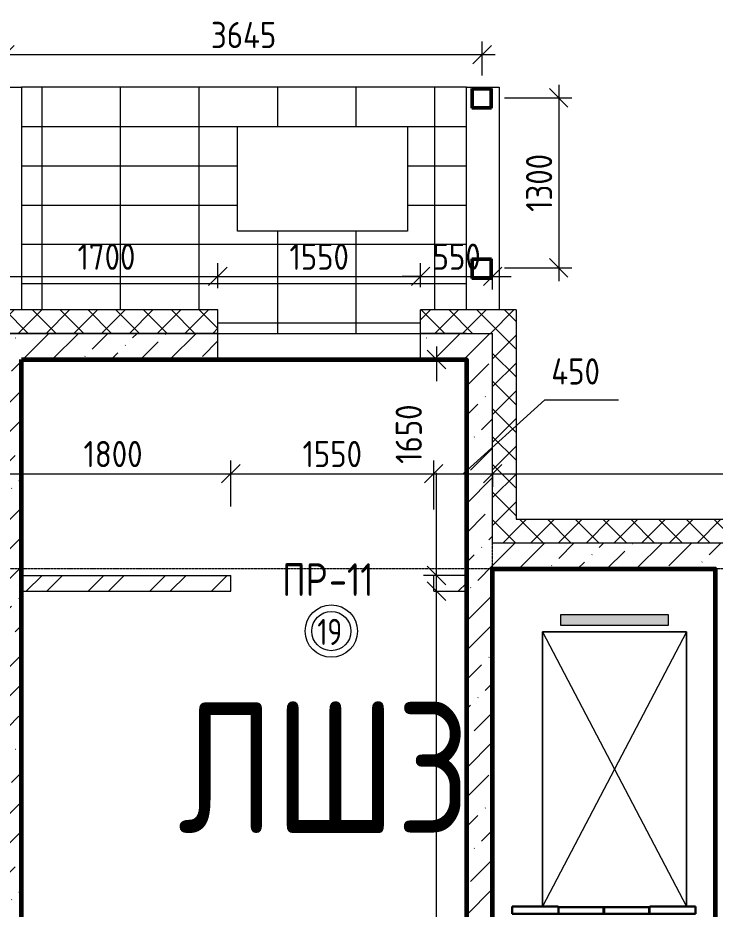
# Model space of a CAD drawing. Header units: millimetres. Extents: x -56773 to 221258, y -262288 to 26541.
# Drawn here: x 43456 to 48784, y -42060 to -35249 of the extents above; entities that cross this region are included whole.
import ezdxf

# ---------------------------------------------------------------- set-up
doc = ezdxf.new("R2010")
doc.units = ezdxf.units.MM
doc.linetypes.add('ADSK_Линия сетки', pattern=[25, 20, -2.5, 0, -2.5])
doc.linetypes.add('ADSK_Невидимые', pattern=[5, 3, -2])
for name, color, linetype, lineweight in [('3.1 Штукатурка внешн стен для инвесторов', 5, 'Continuous', 60), ('5.4) Шлифовка лиф шахт НЗ', 6, 'Continuous', 60), ('Марки', 7, 'Continuous', 20), ('Марки дверей', 7, 'Continuous', 20), ('Несущие колонны', 7, 'Continuous', 18), ('Обобщенные модели', 7, 'ADSK_Невидимые', 18), ('Оборудование', 7, 'Continuous', 18), ('Оси', 7, 'Continuous', 9), ('Перекрытие', 7, 'Continuous', 18), ('Перекрытие штриховка', 7, 'Continuous', 18), ('Размеры', 7, 'Continuous', 9), ('Стены внутренние', 7, 'Continuous', 18), ('Стены наружные', 7, 'Continuous', 18), ('Стены несущие', 7, 'Continuous', 30), ('Стены отделка', 7, 'Continuous', 30), ('Стены штриховка', 7, 'Continuous', 9), ('Узлы', 7, 'Continuous', 18)]:
    doc.layers.add(name, color=color, linetype=linetype, lineweight=lineweight)
doc.styles.add('GOST Common_2', font='', dxfattribs={"width": 0.9, "height": 250})
doc.styles.add('GOST Common_3', font='', dxfattribs={"width": 0.9, "height": 200})
doc.styles.add('GOST Common_5', font='', dxfattribs={"width": 0.85, "height": 250})
doc.styles.add('GOST Common_B', font='', dxfattribs={"width": 0.8, "height": 200})
doc.styles.get("Standard").update_dxf_attribs({"font": 'ГОСТ тип А.ttf'})
doc.styles.get('GOST Common_2').set_extended_font_data('GOST Common')
doc.styles.get('GOST Common_3').set_extended_font_data('GOST Common')
doc.styles.get('GOST Common_5').set_extended_font_data('GOST Common')
doc.styles.get('GOST Common_B').set_extended_font_data('GOST Common', bold=True)
doc.dimstyles.new('ADSK_Основной_2_0', dxfattribs={"dimscale": 304.8, "dimtxt": 201.142999, "dimasz": 0.463911, "dimexe": 0.328084, "dimexo": 0.328084, "dimgap": 0.164042, "dimtad": 1, "dimdec": 3, "dimrnd": 0.001, "dimdsep": 46, "dimtxsty": 'GOST Common_3', "dimblk1": 'OBLIQUE', "dimblk2": 'OBLIQUE', "dimsah": 1, "dimcen": 0.09, "dimdle": 0.328084, "dimazin": 2, "dimtfac": 1, "dimtdec": 4, "dimtix": 1, "dimtmove": 0, "dimatfit": 3, "dimfxl": 1, "dimtvp": 1, "dimtolj": 1, "dimtzin": 0, "dimlwd": 20, "dimlwe": 20, "dimarcsym": 2})
doc.dimstyles.new('ADSK_Основной_2_0_1', dxfattribs={"dimscale": 304.8, "dimtxt": 201.142999, "dimasz": 0.463911, "dimexe": 0.328084, "dimexo": 0.328084, "dimgap": 0.164042, "dimtad": 1, "dimdec": 3, "dimrnd": 0.001, "dimdsep": 46, "dimtxsty": 'GOST Common_3', "dimblk1": 'OBLIQUE', "dimblk2": 'OBLIQUE', "dimsah": 1, "dimcen": 0.09, "dimdle": 0.328084, "dimazin": 2, "dimtfac": 1, "dimtdec": 4, "dimtix": 1, "dimtmove": 1, "dimatfit": 3, "dimfxl": 1, "dimtvp": 1, "dimtolj": 1, "dimtzin": 0, "dimlwd": 20, "dimlwe": 20, "dimarcsym": 2})
doc.dimstyles.new('ADSK_Основной_2_0_2', dxfattribs={"dimscale": 304.8, "dimtxt": 201.142999, "dimasz": 0.463911, "dimexe": 0.328084, "dimexo": 0.328084, "dimgap": 0.164042, "dimtad": 1, "dimdec": 3, "dimrnd": 0.001, "dimdsep": 46, "dimtxsty": 'GOST Common_3', "dimblk1": 'OBLIQUE', "dimblk2": 'OBLIQUE', "dimsah": 1, "dimcen": 0.09, "dimdle": 0.328084, "dimazin": 2, "dimtfac": 1, "dimtdec": 4, "dimtix": 1, "dimtmove": 0, "dimatfit": 3, "dimfxl": 1, "dimtvp": 1, "dimtolj": 1, "dimtzin": 0, "dimlwd": 20, "dimlwe": 20, "dimarcsym": 2})
doc.dimstyles.new('ADSK_Основной_2_0_3', dxfattribs={"dimscale": 304.8, "dimtxt": 201.142999, "dimasz": 0.463911, "dimexe": 0.328084, "dimexo": 0.328084, "dimgap": 0.164042, "dimtad": 1, "dimdec": 3, "dimrnd": 0.001, "dimdsep": 46, "dimtxsty": 'GOST Common_2', "dimblk1": 'OBLIQUE', "dimblk2": 'OBLIQUE', "dimsah": 1, "dimcen": 0.09, "dimdle": 0.328084, "dimazin": 2, "dimtfac": 1, "dimtdec": 4, "dimtix": 1, "dimtmove": 0, "dimatfit": 3, "dimfxl": 1, "dimtvp": 1, "dimtolj": 1, "dimtzin": 0, "dimlwd": 20, "dimlwe": 20, "dimarcsym": 2})
pattern_1 = [(45, (1283.93, -48864.63), (84.18955, 308.69595), [396.875, -79.375, 3.353, -76.022])]
pattern_2 = [(45, (1283.93, -48864.63), (-106.066, 106.066), []), (135, (1283.93, -48864.63), (-106.066, -106.066), [])]

# ---------------------------------------------------------------- blocks, each defined once
blk = doc.blocks.new('AS-Shakhta_lifta-GOST_5746-2003 - Лифт_3_2700х1700 проем 1001-793162-Кладочный план 1-го этажа')
at = {"layer": 'Узлы'}
blk.add_hatch(color=256, dxfattribs=at).paths.add_polyline_path([(412.5, -920), (-412.5, -920), (-412.5, -1000), (412.5, -1000)])
at = {"layer": 'Обобщенные модели', "linetype": 'Continuous', "lineweight": 30}
for p, q in [((780, 1285), (-620, 1285)), ((-620, 1230), (-620, 1285)), ((-270, 1230), (-620, 1230)), ((-267, 1235), (-267, 1285)), ((-267, 1285), (77, 1285)), ((77, 1235), (-267, 1235)), ((77, 1285), (77, 1235)), ((83, 1235), (83, 1285)), ((83, 1285), (427, 1285)), ((427, 1235), (83, 1235)), ((427, 1285), (427, 1235)), ((430, 1230), (780, 1230)), ((780, 1230), (780, 1285))]:
    blk.add_line(p, q, dxfattribs=at)
at = {"layer": 'Обобщенные модели'}
for p, q in [((-270, 1235), (-270, 1285)), ((430, 1235), (430, 1285))]:
    blk.add_line(p, q, dxfattribs=at)
at = {"layer": 'Оборудование'}
for p, q in [((-770, -1350), (-770, 1350)), ((-770, 1350), (930, 1350)), ((930, 1350), (930, -1350)), ((-550, -870), (-550, 1230)), ((550, -870), (-550, 1230)), ((-550, -870), (550, 1230)), ((550, 1230), (-550, 1230)), ((-550, 1230), (-550, -870)), ((550, 1230), (550, -870)), ((550, -870), (550, 1230)), ((550, -870), (-550, -870)), ((-550, -870), (550, -870)), ((930, -1350), (-770, -1350))]:
    blk.add_line(p, q, dxfattribs=at)
at = {"layer": 'Узлы'}
for p, q in [((412.5, -920), (-412.5, -920)), ((-412.5, -920), (-412.5, -1000)), ((412.5, -1000), (412.5, -920)), ((-412.5, -1000), (412.5, -1000))]:
    blk.add_line(p, q, dxfattribs=at)
blk = doc.blocks.new('Труба квадратного сечения _ТУ 36-2287-80_-Колонна - труба160x5-3042269-Кладочный план 1-го этажа')
at = {"layer": 'Несущие колонны', "lineweight": 40}
for p, q in [((80, 80), (-70, 80)), ((-70, 80), (-70, -70)), ((-65, -65), (-65, 75)), ((-65, 75), (75, 75)), ((75, 75), (75, -65)), ((80, -70), (80, 80)), ((75, -65), (-65, -65)), ((-70, -70), (80, -70))]:
    blk.add_line(p, q, dxfattribs=at)
blk = doc.blocks.new('Труба квадратного сечения _ТУ 36-2287-80_-Колонна - труба160x5-3319024-Кладочный план 1-го этажа')
at = {"layer": 'Несущие колонны', "lineweight": 40}
for p, q in [((80, 80), (-70, 80)), ((-70, 80), (-70, -70)), ((-65, -65), (-65, 75)), ((-65, 75), (75, 75)), ((75, 75), (75, -65)), ((80, -70), (80, 80)), ((75, -65), (-65, -65)), ((-70, -70), (80, -70))]:
    blk.add_line(p, q, dxfattribs=at)
blk = doc.blocks.new('_Oblique')
at = {"color": 0, "linetype": 'ByBlock', "lineweight": -2}
blk.add_line((-0.5, -0.5), (0.5, 0.5), dxfattribs=at)
blk = doc.blocks.new('*D4244')
at = {"layer": 'Defpoints', "color": 0, "lineweight": 25, "transparency": 16777216}
for p in [(44983.9, -37224.1), (43283.9, -37418.5), (44983.9, -37414.6)]:
    blk.add_point(p, dxfattribs=at)
at = {"layer": 'Размеры', "color": 0, "lineweight": 20, "transparency": 16777216}
for p, q in [((43283.9, -37318.5), (43283.9, -37124.1)), ((44983.9, -37314.6), (44983.9, -37124.1)), ((43183.9, -37224.1), (45083.9, -37224.1))]:
    blk.add_line(p, q, dxfattribs=at)
at = {"layer": 'Размеры', "color": 0, "lineweight": 20, "transparency": 16777216, "xscale": 141.4, "yscale": 141.4, "zscale": 141.4, "rotation": 180}
blk.add_blockref('_Oblique', (43283.9, -37224.1), dxfattribs=at)
at = {"layer": 'Размеры', "color": 0, "lineweight": 20, "transparency": 16777216, "xscale": 141.4, "yscale": 141.4, "zscale": 141.4}
blk.add_blockref('_Oblique', (44983.9, -37224.1), dxfattribs=at)
at = {"layer": 'Размеры', "color": 0, "lineweight": 9, "transparency": 16777216, "insert": (44133.9, -37074.1), "char_height": 200, "width": 560.473, "attachment_point": 5, "style": 'GOST Common_3'}
blk.add_mtext('\\A1;1700', dxfattribs=at)
blk = doc.blocks.new('*D4245')
at = {"layer": 'Defpoints', "color": 0, "lineweight": 25, "transparency": 16777216}
for p in [(46533.9, -37224.1), (44983.9, -37414.6), (46533.9, -37406.2)]:
    blk.add_point(p, dxfattribs=at)
at = {"layer": 'Размеры', "color": 0, "lineweight": 20, "transparency": 16777216}
for p, q in [((44983.9, -37314.6), (44983.9, -37124.1)), ((46533.9, -37306.2), (46533.9, -37124.1)), ((44883.9, -37224.1), (46633.9, -37224.1))]:
    blk.add_line(p, q, dxfattribs=at)
at = {"layer": 'Размеры', "color": 0, "lineweight": 20, "transparency": 16777216, "xscale": 141.4, "yscale": 141.4, "zscale": 141.4, "rotation": 180}
blk.add_blockref('_Oblique', (44983.9, -37224.1), dxfattribs=at)
at = {"layer": 'Размеры', "color": 0, "lineweight": 20, "transparency": 16777216, "xscale": 141.4, "yscale": 141.4, "zscale": 141.4}
blk.add_blockref('_Oblique', (46533.9, -37224.1), dxfattribs=at)
at = {"layer": 'Размеры', "color": 0, "lineweight": 9, "transparency": 16777216, "insert": (45758.9, -37074.1), "char_height": 200, "width": 560.473, "attachment_point": 5, "style": 'GOST Common_3'}
blk.add_mtext('\\A1;1550', dxfattribs=at)
blk = doc.blocks.new('*D4246')
at = {"layer": 'Defpoints', "color": 0, "lineweight": 25, "transparency": 16777216}
for p in [(47083.9, -37224.1), (46533.9, -37406.2), (47083.9, -37425.8)]:
    blk.add_point(p, dxfattribs=at)
at = {"layer": 'Размеры', "color": 0, "lineweight": 20, "transparency": 16777216}
for p, q in [((46533.9, -37306.2), (46533.9, -37124.1)), ((47083.9, -37325.8), (47083.9, -37124.1)), ((46533.9, -37224.1), (46392.5, -37224.1)), ((46533.9, -37224.1), (47083.9, -37224.1)), ((47083.9, -37224.1), (47225.3, -37224.1))]:
    blk.add_line(p, q, dxfattribs=at)
at = {"layer": 'Размеры', "color": 0, "lineweight": 20, "transparency": 16777216, "xscale": 141.4, "yscale": 141.4, "zscale": 141.4}
blk.add_blockref('_Oblique', (46533.9, -37224.1), dxfattribs=at)
at = {"layer": 'Размеры', "color": 0, "lineweight": 20, "transparency": 16777216, "xscale": 141.4, "yscale": 141.4, "zscale": 141.4, "rotation": 180}
blk.add_blockref('_Oblique', (47083.9, -37224.1), dxfattribs=at)
at = {"layer": 'Размеры', "color": 0, "lineweight": 9, "transparency": 16777216, "insert": (46808.9, -37074.1), "char_height": 200, "width": 454.106, "attachment_point": 5, "style": 'GOST Common_3'}
blk.add_mtext('\\A1;550', dxfattribs=at)
blk = doc.blocks.new('*D4247')
at = {"layer": 'Defpoints', "color": 0, "lineweight": 25, "transparency": 16777216}
for p in [(47083.9, -38632.1), (53173.9, -38632.1), (53173.9, -38732.1)]:
    blk.add_point(p, dxfattribs=at)
at = {"layer": 'Размеры', "color": 0, "lineweight": 20, "transparency": 16777216}
for p, q in [((46983.9, -38732.1), (53273.9, -38732.1)), ((47083.9, -38732.1), (47083.9, -38832.1)), ((53173.9, -38732.1), (53173.9, -38832.1))]:
    blk.add_line(p, q, dxfattribs=at)
at = {"layer": 'Размеры', "color": 0, "lineweight": 20, "transparency": 16777216, "xscale": 141.4, "yscale": 141.4, "zscale": 141.4, "rotation": 180}
blk.add_blockref('_Oblique', (47083.9, -38732.1), dxfattribs=at)
at = {"layer": 'Размеры', "color": 0, "lineweight": 20, "transparency": 16777216, "xscale": 141.4, "yscale": 141.4, "zscale": 141.4}
blk.add_blockref('_Oblique', (53173.9, -38732.1), dxfattribs=at)
at = {"layer": 'Размеры', "color": 0, "lineweight": 9, "transparency": 16777216, "insert": (50128.9, -38582.1), "char_height": 200, "width": 605.475, "attachment_point": 5, "style": 'GOST Common_3'}
blk.add_mtext('\\A1;6090', dxfattribs=at)
blk = doc.blocks.new('*D4148')
at = {"layer": 'Defpoints', "color": 0, "lineweight": 25, "transparency": 16777216}
for p in [(43283.9, -38632.1), (45083.9, -38732.1), (45083.9, -39083.8)]:
    blk.add_point(p, dxfattribs=at)
at = {"layer": 'Размеры', "color": 0, "lineweight": 20, "transparency": 16777216}
for p, q in [((45083.9, -38983.8), (45083.9, -38632.1)), ((43183.9, -38732.1), (45183.9, -38732.1)), ((43283.9, -38732.1), (43283.9, -38832.1))]:
    blk.add_line(p, q, dxfattribs=at)
at = {"layer": 'Размеры', "color": 0, "lineweight": 20, "transparency": 16777216, "xscale": 141.4, "yscale": 141.4, "zscale": 141.4, "rotation": 180}
blk.add_blockref('_Oblique', (43283.9, -38732.1), dxfattribs=at)
at = {"layer": 'Размеры', "color": 0, "lineweight": 20, "transparency": 16777216, "xscale": 141.4, "yscale": 141.4, "zscale": 141.4}
blk.add_blockref('_Oblique', (45083.9, -38732.1), dxfattribs=at)
at = {"layer": 'Размеры', "color": 0, "lineweight": 9, "transparency": 16777216, "insert": (44183.9, -38582.1), "char_height": 200, "width": 560.473, "attachment_point": 5, "style": 'GOST Common_3'}
blk.add_mtext('\\A1;1800', dxfattribs=at)
blk = doc.blocks.new('*D4149')
at = {"layer": 'Defpoints', "color": 0, "lineweight": 25, "transparency": 16777216}
for p in [(46633.9, -38732.1), (45083.9, -39083.8), (46633.9, -39106.6)]:
    blk.add_point(p, dxfattribs=at)
at = {"layer": 'Размеры', "color": 0, "lineweight": 20, "transparency": 16777216}
for p, q in [((45083.9, -38983.8), (45083.9, -38632.1)), ((46633.9, -39006.6), (46633.9, -38632.1)), ((44983.9, -38732.1), (46733.9, -38732.1))]:
    blk.add_line(p, q, dxfattribs=at)
at = {"layer": 'Размеры', "color": 0, "lineweight": 20, "transparency": 16777216, "xscale": 141.4, "yscale": 141.4, "zscale": 141.4, "rotation": 180}
blk.add_blockref('_Oblique', (45083.9, -38732.1), dxfattribs=at)
at = {"layer": 'Размеры', "color": 0, "lineweight": 20, "transparency": 16777216, "xscale": 141.4, "yscale": 141.4, "zscale": 141.4}
blk.add_blockref('_Oblique', (46633.9, -38732.1), dxfattribs=at)
at = {"layer": 'Размеры', "color": 0, "lineweight": 9, "transparency": 16777216, "insert": (45858.9, -38582.1), "char_height": 200, "width": 560.473, "attachment_point": 5, "style": 'GOST Common_3'}
blk.add_mtext('\\A1;1550', dxfattribs=at)
blk = doc.blocks.new('*D4150')
at = {"layer": 'Defpoints', "color": 0, "lineweight": 25, "transparency": 16777216}
for p in [(47083.9, -38632.1), (47083.9, -38732.1), (46633.9, -39106.6)]:
    blk.add_point(p, dxfattribs=at)
at = {"layer": 'Размеры', "color": 0, "lineweight": 20, "transparency": 16777216}
for p, q in [((46858.9, -38732.1), (47481.8, -38167.5)), ((47481.8, -38167.5), (48044.7, -38167.5)), ((46633.9, -39006.6), (46633.9, -38632.1)), ((46533.9, -38732.1), (47183.9, -38732.1)), ((47083.9, -38732.1), (47083.9, -38832.1))]:
    blk.add_line(p, q, dxfattribs=at)
at = {"layer": 'Размеры', "color": 0, "lineweight": 20, "transparency": 16777216, "xscale": 141.4, "yscale": 141.4, "zscale": 141.4, "rotation": 180}
blk.add_blockref('_Oblique', (46633.9, -38732.1), dxfattribs=at)
at = {"layer": 'Размеры', "color": 0, "lineweight": 20, "transparency": 16777216, "xscale": 141.4, "yscale": 141.4, "zscale": 141.4}
blk.add_blockref('_Oblique', (47083.9, -38732.1), dxfattribs=at)
at = {"layer": 'Размеры', "color": 0, "lineweight": 9, "transparency": 16777216, "insert": (47531.8, -37850.8), "char_height": 200, "width": 474.561, "attachment_point": 1, "line_spacing_factor": 1.022761, "style": 'GOST Common_3'}
blk.add_mtext('\\A1;450', dxfattribs=at)
blk = doc.blocks.new('М_двери1 - Марка экземпляра 2-3719212-Кладочный план 1-го этажа')
at = {"layer": 'Марки дверей'}
for radius in [2, 1.5]:
    blk.add_circle((0, 0), radius, dxfattribs=at)
blk = doc.blocks.new('*D3869')
at = {"layer": 'Defpoints', "color": 0, "lineweight": 25, "transparency": 16777216}
for p in [(47003.9, -35529.9), (43358.9, -35789.7), (47003.9, -35789.7)]:
    blk.add_point(p, dxfattribs=at)
at = {"layer": 'Размеры', "color": 0, "lineweight": 20, "transparency": 16777216}
for p, q in [((43358.9, -35689.7), (43358.9, -35429.9)), ((47003.9, -35689.7), (47003.9, -35429.9)), ((43258.9, -35529.9), (47103.9, -35529.9))]:
    blk.add_line(p, q, dxfattribs=at)
at = {"layer": 'Размеры', "color": 0, "lineweight": 20, "transparency": 16777216, "xscale": 141.4, "yscale": 141.4, "zscale": 141.4, "rotation": 180}
blk.add_blockref('_Oblique', (43358.9, -35529.9), dxfattribs=at)
at = {"layer": 'Размеры', "color": 0, "lineweight": 20, "transparency": 16777216, "xscale": 141.4, "yscale": 141.4, "zscale": 141.4}
blk.add_blockref('_Oblique', (47003.9, -35529.9), dxfattribs=at)
at = {"layer": 'Размеры', "color": 0, "lineweight": 9, "transparency": 16777216, "insert": (45181.4, -35379.9), "char_height": 200, "width": 625.93, "attachment_point": 5, "style": 'GOST Common_3'}
blk.add_mtext('\\A1;3645', dxfattribs=at)
blk = doc.blocks.new('*D3870')
at = {"layer": 'Defpoints', "color": 0, "lineweight": 25, "transparency": 16777216}
for p in [(47073.9, -35859.7), (47073.9, -37159.7), (47588.8, -37159.7)]:
    blk.add_point(p, dxfattribs=at)
at = {"layer": 'Размеры', "color": 0, "lineweight": 20, "transparency": 16777216}
for p, q in [((47588.8, -35759.7), (47588.8, -37259.7)), ((47173.9, -35859.7), (47688.8, -35859.7)), ((47173.9, -37159.7), (47688.8, -37159.7))]:
    blk.add_line(p, q, dxfattribs=at)
at = {"layer": 'Размеры', "color": 0, "lineweight": 20, "transparency": 16777216, "xscale": 141.4, "yscale": 141.4, "zscale": 141.4}
for p, rotation in [((47588.8, -35859.7), 90), ((47588.8, -37159.7), 270)]:
    blk.add_blockref('_Oblique', p, dxfattribs=dict(at, rotation=rotation))
at = {"layer": 'Размеры', "color": 0, "lineweight": 9, "transparency": 16777216, "insert": (47438.8, -36509.7), "char_height": 200, "width": 560.473, "attachment_point": 5, "rotation": 90, "style": 'GOST Common_3'}
blk.add_mtext('\\A1;1300', dxfattribs=at)
blk = doc.blocks.new('*D3645')
at = {"layer": 'Defpoints', "color": 0, "lineweight": 25, "transparency": 16777216}
for p in [(46554.6, -39629.7), (46654.6, -39629.7), (46554.6, -46059.7)]:
    blk.add_point(p, dxfattribs=at)
at = {"layer": 'Размеры', "color": 0, "lineweight": 20, "transparency": 16777216}
for p, q in [((46654.6, -46159.7), (46654.6, -39529.7)), ((46654.6, -39629.7), (46754.6, -39629.7)), ((46654.6, -46059.7), (46754.6, -46059.7))]:
    blk.add_line(p, q, dxfattribs=at)
at = {"layer": 'Размеры', "color": 0, "lineweight": 20, "transparency": 16777216, "xscale": 141.4, "yscale": 141.4, "zscale": 141.4}
for p, rotation in [((46654.6, -39629.7), 90), ((46654.6, -46059.7), 270)]:
    blk.add_blockref('_Oblique', p, dxfattribs=dict(at, rotation=rotation))
at = {"layer": 'Размеры', "color": 0, "lineweight": 9, "transparency": 16777216, "insert": (46479.6, -42844.7), "char_height": 250, "width": 625.93, "attachment_point": 5, "rotation": 90, "style": 'GOST Common_2'}
blk.add_mtext('\\A1;6430', dxfattribs=at)
blk = doc.blocks.new('*D3646')
at = {"layer": 'Defpoints', "color": 0, "lineweight": 25, "transparency": 16777216}
for p in [(46754.6, -37859.7), (46654.6, -39509.7), (46754.6, -39509.7)]:
    blk.add_point(p, dxfattribs=at)
at = {"layer": 'Размеры', "color": 0, "lineweight": 20, "transparency": 16777216}
for p, q in [((46654.6, -37759.7), (46654.6, -38025.9)), ((46654.6, -37859.7), (46554.6, -37859.7)), ((46654.6, -39609.7), (46654.6, -38725.9)), ((46654.6, -39509.7), (46554.6, -39509.7))]:
    blk.add_line(p, q, dxfattribs=at)
at = {"layer": 'Размеры', "color": 0, "lineweight": 20, "transparency": 16777216, "xscale": 141.4, "yscale": 141.4, "zscale": 141.4}
for p, rotation in [((46654.6, -37859.7), 90), ((46654.6, -39509.7), 270)]:
    blk.add_blockref('_Oblique', p, dxfattribs=dict(at, rotation=rotation))
at = {"layer": 'Размеры', "color": 0, "lineweight": 9, "transparency": 16777216, "insert": (46343.2, -38656.1), "char_height": 200, "width": 560.473, "attachment_point": 1, "rotation": 90, "line_spacing_factor": 1.022761, "style": 'GOST Common_3'}
blk.add_mtext('\\A1;1650', dxfattribs=at)

msp = doc.modelspace()

# ---------------------------------------------------------------- hatches: boundary and pattern name
at = {"layer": 'Перекрытие штриховка', "lineweight": 9, "true_color": 0xffffff}
h = msp.add_hatch(dxfattribs=at)
h.set_pattern_fill('FP_9', style=0, pattern_type=2)
h.set_pattern_definition([(180, (100041.53, -54979.66), (-4e-14, -300), []), (270, (100041.5, -54979.66), (600, 4e-14), [])])
h.paths.add_polyline_path([(46533.9343, -37659.6624), (46533.9343, -37479.6624), (46883.9343, -37479.6624), (46883.9343, -35779.6624), (43483.9343, -35779.6624), (43483.9343, -37479.6624), (44983.9343, -37479.6624), (44983.9343, -37659.6624)])
h.paths.add_polyline_path([(46433.9343, -36879.6624), (45133.9343, -36879.6624), (45133.9343, -36079.6624), (46433.9343, -36079.6624)])
at = {"layer": 'Стены внутренние', "lineweight": 9}
h = msp.add_hatch(dxfattribs=at)
h.set_pattern_fill('FP_5', color=256, style=0, pattern_type=2)
h.set_pattern_definition([(45, (1283.93, -48864.63), (-235.7317, 235.7317), []), (45, (1441.1, -48864.63), (-235.7317, 235.7317), [])])
h.paths.add_polyline_path([(46883.9343, -39629.6624), (46883.9343, -39509.6624), (46633.9343, -39509.6624), (46633.9343, -39629.6624)])
h.paths.add_polyline_path([(43659.9903, -39629.6624), (45083.9343, -39629.6624), (45083.9343, -39509.6624), (43483.9343, -39509.6624), (43483.9343, -39629.6624)])
at = {"layer": 'Стены наружные', "lineweight": 9}
h = msp.add_hatch(dxfattribs=at)
h.set_pattern_fill('FP_4', color=256, style=0, pattern_type=2)
h.set_pattern_definition(pattern_2)
h.paths.add_polyline_path([(46533.9343, -37659.6624), (47263.9343, -37659.6624), (47263.9343, -37479.6624), (46533.9343, -37479.6624)])
h.paths.add_polyline_path([(44983.9343, -37659.6624), (44983.9343, -37479.6624), (43283.9343, -37479.6624), (43283.9343, -37659.6624), (43659.9903, -37659.6624)])
h = msp.add_hatch(dxfattribs=at)
h.set_pattern_fill('FP_1', color=256, style=0, pattern_type=2)
h.set_pattern_definition(pattern_1)
h.paths.add_polyline_path([(43283.9343, -46259.6624), (43483.9343, -46259.6624), (43483.9343, -37659.6624), (43283.9343, -37659.6624), (43283.9343, -46234.6624)])
h = msp.add_hatch(dxfattribs=at)
h.set_pattern_fill('FP_1', color=256, style=0, pattern_type=2)
h.set_pattern_definition(pattern_1)
h.paths.add_polyline_path([(44983.9343, -37859.6624), (44983.9343, -37659.6624), (43483.9343, -37659.6624), (43483.9343, -37859.6624), (43659.9903, -37859.6624)])
h.paths.add_polyline_path([(46883.9343, -37859.6624), (46883.9343, -37659.6624), (46533.9343, -37659.6624), (46533.9343, -37859.6624)])
h = msp.add_hatch(dxfattribs=at)
h.set_pattern_fill('FP_1', color=256, style=0, pattern_type=2)
h.set_pattern_definition(pattern_1)
h.paths.add_polyline_path([(47083.9343, -46259.6624), (47083.9343, -45959.6624), (46883.9343, -45959.6624), (46883.9343, -46259.6624)])
h.paths.add_polyline_path([(46883.9343, -44409.6624), (47083.9343, -44409.6624), (47083.9343, -37659.6624), (46883.9343, -37659.6624), (46883.9343, -43549.7783)])
h = msp.add_hatch(dxfattribs=at)
h.set_pattern_fill('FP_4', color=256, style=0, pattern_type=2)
h.set_pattern_definition(pattern_2)
h.paths.add_polyline_path([(47263.9343, -39259.6624), (47263.9343, -37659.6624), (47083.9343, -37659.6624), (47083.9343, -39259.6624)])
h = msp.add_hatch(dxfattribs=at)
h.set_pattern_fill('FP_4', color=256, style=0, pattern_type=2)
h.set_pattern_definition(pattern_2)
h.paths.add_polyline_path([(47263.9343, -39259.6624), (50883.9343, -39259.6624), (50883.9343, -39079.6624), (47263.9343, -39079.6624)])
h = msp.add_hatch(dxfattribs=at)
h.set_pattern_fill('FP_1', color=256, style=0, pattern_type=2)
h.set_pattern_definition(pattern_1)
h.paths.add_polyline_path([(50883.9343, -39459.6624), (50883.9343, -39259.6624), (47083.9343, -39259.6624), (47083.9343, -39459.6624), (50683.9343, -39459.6624)])

# ---------------------------------------------------------------- linework, layer by layer
at = {"layer": '3.1 Штукатурка внешн стен для инвесторов'}
msp.add_lwpolyline([(43483.9343, -37860.0624), (46883.9343, -37860.0624), (46883.9343, -46059.6624), (43483.9343, -46059.6624)], close=True, dxfattribs=at)
at = {"layer": '5.4) Шлифовка лиф шахт НЗ'}
msp.add_lwpolyline([(48783.9343, -42159.6624), (47083.9343, -42159.6624), (47083.9343, -39459.6624), (48783.9343, -39459.6624)], close=True, dxfattribs=at)
at = {"layer": 'Оси', "linetype": 'ADSK_Линия сетки', "lineweight": 5}
for p, q in [((47083.9343, -59838.5137), (47083.9343, -38837.1863)), ((63681.4538, -39459.6624), (-23956.1623, -39459.6624))]:
    msp.add_line(p, q, dxfattribs=at)
at = {"layer": 'Перекрытие'}
for p, q in [((46883.9343, -35779.6624), (43483.9343, -35779.6624)), ((45133.9343, -36079.6624), (46433.9343, -36079.6624)), ((45133.9343, -36879.6624), (45133.9343, -36079.6624)), ((46433.9343, -36079.6624), (46433.9343, -36879.6624)), ((46433.9343, -36879.6624), (45133.9343, -36879.6624)), ((44983.9343, -37659.6624), (46533.9343, -37659.6624)), ((46883.9343, -37860.0624), (43483.9343, -37860.0624))]:
    msp.add_line(p, q, dxfattribs=at)
at = {"layer": 'Стены наружные', "lineweight": 9}
for p, q in [((43233.9343, -35779.6624), (43483.9343, -35779.6624)), ((43483.9343, -35779.6624), (43483.9343, -37479.6624)), ((46883.9343, -37479.6624), (46883.9343, -35779.6624)), ((46883.9343, -35779.6624), (47133.9343, -35779.6624)), ((47133.9343, -35779.6624), (47133.9343, -37479.6624))]:
    msp.add_line(p, q, dxfattribs=at)
at = {"layer": 'Стены несущие', "lineweight": 9}
for p, q in [((43483.9343, -37659.6624), (43283.9343, -37659.6624)), ((44983.9343, -37859.6624), (44983.9343, -37659.6624)), ((46533.9343, -37859.6624), (46533.9343, -37659.6624)), ((46883.9343, -37659.6624), (47083.9343, -37659.6624)), ((43483.9343, -37859.6624), (43483.9343, -39509.6624)), ((43483.9343, -37859.6624), (44983.9343, -37859.6624)), ((46533.9343, -37859.6624), (46883.9343, -37859.6624)), ((46883.9343, -37859.6624), (46883.9343, -39509.6624)), ((47083.9343, -39259.6624), (50883.9343, -39259.6624)), ((47083.9343, -42159.6624), (47083.9343, -39459.6624)), ((48783.9343, -39459.6624), (47083.9343, -39459.6624)), ((48783.9343, -42159.6624), (48783.9343, -39459.6624)), ((43483.9343, -39509.6624), (45083.9343, -39509.6624)), ((45083.9343, -39629.6624), (45083.9343, -39509.6624)), ((46883.9343, -39509.6624), (46633.9343, -39509.6624)), ((46633.9343, -39629.6624), (46633.9343, -39509.6624)), ((43483.9343, -39629.6624), (43483.9343, -46059.6624)), ((43483.9343, -39629.6624), (45083.9343, -39629.6624)), ((46633.9343, -39629.6624), (46883.9343, -39629.6624)), ((46883.9343, -39629.6624), (46883.9343, -44409.6624))]:
    msp.add_line(p, q, dxfattribs=at)
at = {"layer": 'Стены отделка', "lineweight": 18}
for p, q in [((44983.9343, -37479.6624), (43103.9343, -37479.6624)), ((44983.9343, -37659.6624), (44983.9343, -37479.6624)), ((47263.9343, -37479.6624), (46533.9343, -37479.6624)), ((46533.9343, -37659.6624), (46533.9343, -37479.6624)), ((47263.9343, -37479.6624), (47263.9343, -39079.6624)), ((43283.9343, -37659.6624), (43483.9343, -37659.6624)), ((46883.9343, -37659.6624), (47083.9343, -37659.6624)), ((47083.9343, -39259.6624), (47083.9343, -37659.6624)), ((47263.9343, -39079.6624), (50883.9343, -39079.6624))]:
    msp.add_line(p, q, dxfattribs=at)
at = {"layer": 'Стены штриховка', "lineweight": 9}
for p, q in [((43483.9343, -37659.6624), (44983.9343, -37659.6624)), ((44983.9343, -37659.6624), (43483.9343, -37659.6624)), ((46533.9343, -37659.6624), (46883.9343, -37659.6624)), ((46883.9343, -37659.6624), (46533.9343, -37659.6624)), ((43483.9343, -39629.6624), (43483.9343, -39509.6624)), ((46883.9343, -39629.6624), (46883.9343, -39509.6624))]:
    msp.add_line(p, q, dxfattribs=at)

# ---------------------------------------------------------------- block references
at = {"layer": 'Марки дверей', "xscale": 99.99999999999993, "yscale": 99.99999999999993, "zscale": 99.99999999999993}
msp.add_blockref('М_двери1 - Марка экземпляра 2-3719212-Кладочный план 1-го этажа', (45851.4535, -39934.6624), dxfattribs=at)
at = {"layer": 'Несущие колонны', "rotation": 180}
for name, p in [('Труба квадратного сечения _ТУ 36-2287-80_-Колонна - труба160x5-3042269-Кладочный план 1-го этажа', (47003.9343, -35859.6624)), ('Труба квадратного сечения _ТУ 36-2287-80_-Колонна - труба160x5-3319024-Кладочный план 1-го этажа', (47003.9343, -37159.6624))]:
    msp.add_blockref(name, p, dxfattribs=at)
at = {"layer": 'Оборудование', "rotation": 180}
msp.add_blockref('AS-Shakhta_lifta-GOST_5746-2003 - Лифт_3_2700х1700 проем 1001-793162-Кладочный план 1-го этажа', (48013.9343, -40809.6624), dxfattribs=at)

# ---------------------------------------------------------------- texts
at = {"lineweight": 30, "insert": (44681.9427, -40477.5144), "char_height": 1000, "attachment_point": 1}
msp.add_mtext_dynamic_manual_height_columns('ЛШ3', width=7.595256, gutter_width=1, heights=[0], dxfattribs=at)
at = {"layer": 'Марки', "lineweight": 9, "char_height": 250, "attachment_point": 1, "style": 'GOST Common_5'}
for s, insert, width in [('ПР', (45476.1535, -39416.6813), 432.91125), ('-11', (45833.341, -39416.6813), 468.987187)]:
    msp.add_mtext(s, dxfattribs=dict(at, insert=insert, width=width))
at = {"layer": 'Марки дверей', "lineweight": 5, "insert": (45744.9961, -39841.0035), "char_height": 200, "width": 250.1265, "attachment_point": 1, "style": 'GOST Common_B'}
msp.add_mtext('19', dxfattribs=at)

# ---------------------------------------------------------------- dimensions: what is measured, and where the dimension line sits
at = {"layer": 'Размеры', "lineweight": 9}
for base, p1, p2, dimstyle, override, picture, middle in [((47003.9343, -35529.9384), (43358.9343, -35789.6624), (47003.9343, -35789.6624), 'ADSK_Основной_2_0_2', {"dimpost": '<>', "dimfxl": 3645}, '*D3869', (45181.4343, -35379.9384)), ((44983.9343, -37224.0504), (43283.9343, -37418.4665), (44983.9343, -37414.6444), 'ADSK_Основной_2_0', {"dimpost": '<>', "dimfxl": 1700.004297}, '*D4244', (44133.9343, -37074.0504)), ((46533.9343, -37224.0504), (44983.9343, -37414.6444), (46533.9343, -37406.1646), 'ADSK_Основной_2_0', {"dimpost": '<>', "dimfxl": 1550.023195}, '*D4245', (45758.9343, -37074.0504)), ((47083.9343, -37224.0504), (46533.9343, -37406.1646), (47083.9343, -37425.7731), 'ADSK_Основной_2_0', {"dimpost": '<>', "dimfxl": 550.349427}, '*D4246', (46808.9343, -37074.0504)), ((45083.9343, -38732.0831), (43283.9343, -38632.0982), (45083.9343, -39083.814), 'ADSK_Основной_2_0', {"dimpost": '<>', "dimfxl": 1855.814411}, '*D4148', (44183.9343, -38582.0831)), ((46633.9343, -38732.0831), (45083.9343, -39083.814), (46633.9343, -39106.5517), 'ADSK_Основной_2_0', {"dimpost": '<>', "dimfxl": 1550.166766}, '*D4149', (45858.9343, -38582.0831)), ((53173.9343, -38732.0831), (47083.9343, -38632.0982), (53173.9343, -38632.0982), 'ADSK_Основной_2_0', {"dimpost": '<>', "dimfxl": 6090}, '*D4247', (50128.9343, -38582.0831))]:
    dim = msp.add_linear_dim(base=base, p1=p1, p2=p2, dimstyle=dimstyle, override=override, dxfattribs=at)
    dim.commit()
    dim.dimension.update_dxf_attribs({"geometry": picture, "text_midpoint": middle})
for base, p1, p2, dimstyle, override, picture, middle in [((47588.8159, -37159.6624), (47073.9343, -35859.6624), (47073.9343, -37159.6624), 'ADSK_Основной_2_0_2', {"dimpost": '<>', "dimfxl": 1300}, '*D3870', (47438.8159, -36509.6624)), ((46654.5962, -39629.6624), (46554.6113, -46059.6624), (46554.6113, -39629.6624), 'ADSK_Основной_2_0_3', {"dimpost": '<>', "dimfxl": 6430}, '*D3645', (46479.5962, -42844.6624))]:
    dim = msp.add_linear_dim(base=base, p1=p1, p2=p2, angle=90, dimstyle=dimstyle, override=override, dxfattribs=at)
    dim.commit()
    dim.dimension.update_dxf_attribs({"geometry": picture, "text_midpoint": middle})
dim = msp.add_linear_dim(base=(46654.5962, -39509.6624), p1=(46754.5811, -37859.6624), p2=(46754.5811, -39509.6624), angle=90, dimstyle='ADSK_Основной_2_0_1', override={"dimpost": '<>', "dimfxl": 1650}, dxfattribs=at)
dim.commit()
dim.dimension.update_dxf_attribs({"geometry": '*D3646', "text_midpoint": (46476.5639, -38375.8686), "dimtype": 160, "text_rotation": 90})
dim = msp.add_linear_dim(base=(47083.9343, -38732.0831), p1=(46633.9343, -39106.5517), p2=(47083.9343, -38632.0982), dimstyle='ADSK_Основной_2_0_1', override={"dimpost": '<>', "dimfxl": 653.915952}, dxfattribs=at)
dim.commit()
dim.dimension.update_dxf_attribs({"geometry": '*D4150', "text_midpoint": (47531.8405, -38167.4804), "dimtype": 160})

doc.saveas('drawing.dxf')
